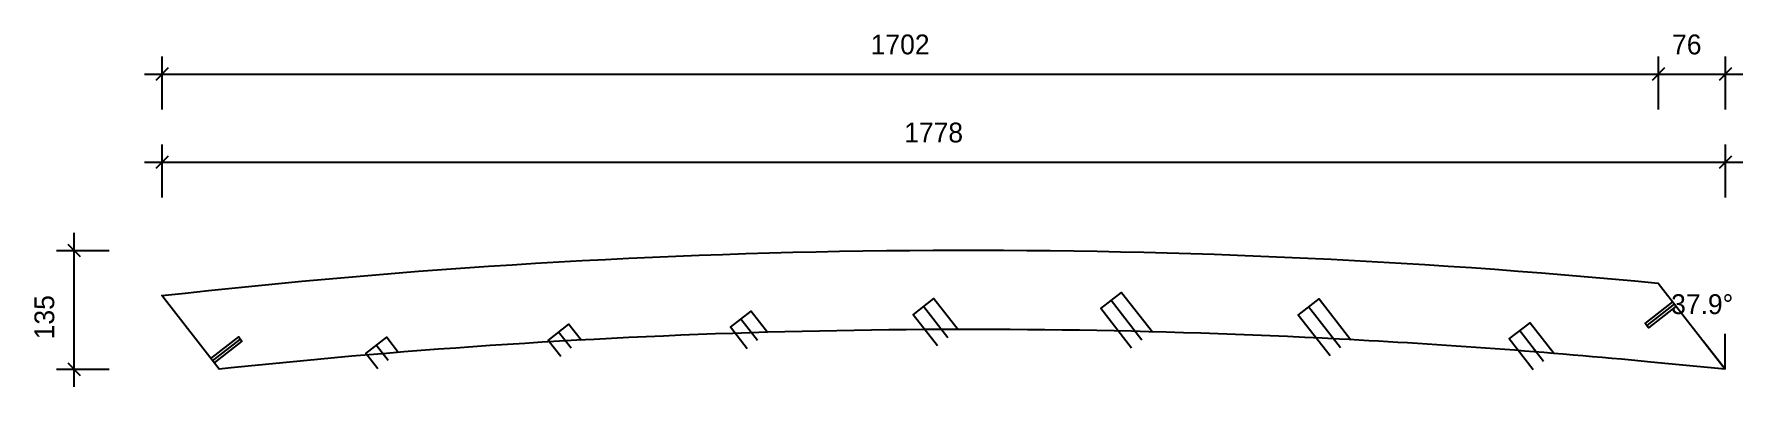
# Model space of a CAD drawing. Header units: millimetres. Extents: x -145 to 1798, y -20 to 380.
import ezdxf
from ezdxf.enums import TextEntityAlignment as Align

# ---------------------------------------------------------------- set-up
doc = ezdxf.new("R2010")
doc.units = ezdxf.units.MM
for name, color, linetype in [('CONTOUR', 7, 'CONTINUOUS'), ('DIMLINES', 7, 'CONTINUOUS'), ('DIMLINESTEXT', 7, 'CONTINUOUS'), ('DRILLINGSSIDE', 7, 'CONTINUOUS')]:
    doc.layers.add(name, color=color, linetype=linetype)

msp = doc.modelspace()

# ---------------------------------------------------------------- linework, layer by layer
at = {"layer": 'CONTOUR', "color": 0, "linetype": '0'}
msp.add_lwpolyline([(1778.327, 0), (1693.625, 8.072, 0.011), (1339.466, 34.059, 0.039), (78.624, 1.416), (65.082, 0), (0, 83.455, -0.052), (1702.163, 97.666), (1778.327, 0)], format="xyb", dxfattribs=at)
at = {"layer": 'DIMLINES', "color": 0}
for p, q in [((0, 354.869), (0, 294.869)), ((1702.163, 354.869), (1702.163, 294.869)), ((1778.327, 354.869), (1778.327, 294.869)), ((-20, 334.869), (1798.327, 334.869)), ((7.071, 341.94), (-7.071, 327.798)), ((1709.234, 341.94), (1695.092, 327.798)), ((1785.398, 341.94), (1771.256, 327.798)), ((0, 254.869), (0, 194.869)), ((1778.327, 254.869), (1778.327, 194.869)), ((-20, 234.869), (1798.327, 234.869)), ((7.071, 241.94), (-7.071, 227.798)), ((1785.398, 241.94), (1771.256, 227.798)), ((-107.071, 141.94), (-92.929, 127.798)), ((-100, -20), (-100, 154.869)), ((-120, 134.869), (-60, 134.869)), ((1778.327, 0), (1778.327, 40)), ((1778.327, 0), (1753.729, 31.542)), ((-120, 0), (-60, 0)), ((-107.071, 7.071), (-92.929, -7.071))]:
    msp.add_line(p, q, dxfattribs=at)
at = {"layer": 'DRILLINGSSIDE', "color": 3}
for p, q in [((1114.851, 33.038), (1079.847, 77.924)), ((893.898, 35.655), (866.292, 71.055)), ((1340.674, 24.175), (1304.434, 70.645)), ((1720.611, 74.009), (1689.069, 49.411)), ((465.426, 23.666), (451.221, 41.881)), ((677.513, 32.417), (658.528, 56.761)), ((1571.723, 8.61), (1544.532, 43.478)), ((57.641, 9.542), (89.183, 34.14)), ((257.404, 9.703), (243.832, 27.106))]:
    msp.add_line(p, q, dxfattribs=at)
at = {"layer": 'DRILLINGSSIDE', "color": 3, "linetype": '3'}
for points in [[(882.07, 26.431), (854.464, 61.831), (878.12, 80.28), (905.727, 44.88)], [(1103.022, 23.814), (1068.019, 68.699), (1091.675, 87.148), (1126.679, 42.263)], [(1328.845, 14.951), (1292.606, 61.421), (1316.263, 79.87), (1352.502, 33.399)], [(665.685, 23.192), (646.699, 47.537), (670.356, 65.986), (689.341, 41.641)], [(1722.456, 71.643), (1690.914, 47.045), (1687.224, 51.776), (1718.766, 76.375)], [(453.598, 14.441), (439.393, 32.657), (463.05, 51.105), (477.255, 32.89)], [(1559.895, -0.615), (1532.703, 34.253), (1556.36, 52.702), (1583.552, 17.834)], [(55.796, 11.907), (87.338, 36.505), (91.028, 31.774), (59.485, 7.176)], [(245.575, 0.479), (232.004, 17.882), (255.66, 36.331), (269.232, 18.928)]]:
    msp.add_lwpolyline(points, dxfattribs=at)

# ---------------------------------------------------------------- texts
at = {"layer": 'DIMLINESTEXT'}
for s, p in [('1702', (806.278, 379.869)), ('76', (1717.843, 379.869)), ('1778', (844.36, 279.869)), ('37.9°', (1716.788, 85))]:
    msp.add_text(s, height=22.5, dxfattribs=at).set_placement(p, align=Align.TOP_LEFT)
msp.add_text('135', height=22.5, rotation=90, dxfattribs=at).set_placement((-145, 33.832), align=Align.TOP_LEFT)

doc.saveas('drawing.dxf')
